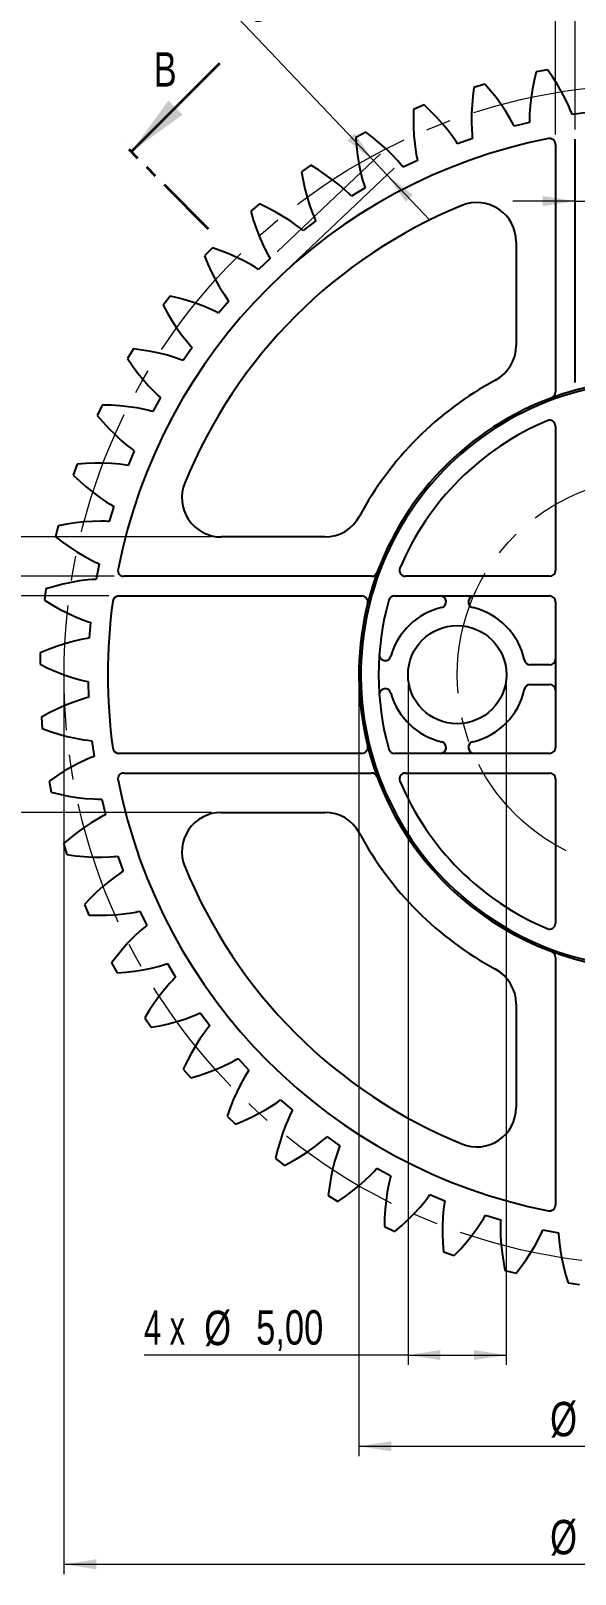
# Model space of a CAD drawing. Header units: millimetres. Extents: x 15 to 589, y 5 to 415.
# Drawn here: x 110.6 to 166, y 179.1 to 336 of the extents above; entities that cross this region are included whole.
import ezdxf

# ---------------------------------------------------------------- set-up
doc = ezdxf.new("R2010")
doc.units = ezdxf.units.MM
doc.linetypes.add('CENTERX2', pattern=[20.32, 12.7, -2.54, 2.54, -2.54])
doc.linetypes.add('PHANTOM', pattern=[12.7, 6.35, -1.27, 1.27, -1.27, 1.27, -1.27])
doc.styles.add('SLDTEXTSTYLE0', font='TXT', dxfattribs={"width": 0.75})
doc.styles.add('SLDTEXTSTYLE5', font='TXT', dxfattribs={"width": 0.666667})
doc.dimstyles.new('SLDDIMSTYLE0', dxfattribs={"dimtxt": 3.5, "dimasz": 3.302, "dimexe": 0, "dimexo": 0.0625, "dimgap": 0.875, "dimtad": 1, "dimlfac": 0.5, "dimrnd": 1e-09, "dimzin": 12, "dimdsep": 46, "dimtxsty": 'SLDTEXTSTYLE0', "dimsah": 1, "dimcen": 0.09, "dimadec": 0, "dimazin": 3, "dimtfac": 1, "dimtofl": 0, "dimtmove": 0, "dimatfit": 3, "dimfxl": 0, "dimfrac": 2, "dimtolj": 1, "dimtzin": 12, "dimarcsym": 0})
doc.dimstyles.new('SLDDIMSTYLE1', dxfattribs={"dimtxt": 3.5, "dimasz": 3.302, "dimexe": 0, "dimexo": 0.0625, "dimgap": 0.875, "dimtad": 1, "dimlfac": 0.5, "dimrnd": 1e-09, "dimzin": 12, "dimdsep": 46, "dimtxsty": 'SLDTEXTSTYLE0', "dimsah": 1, "dimcen": 0.09, "dimadec": 0, "dimazin": 3, "dimtfac": 1, "dimtmove": 0, "dimatfit": 0, "dimfxl": 0, "dimfrac": 2, "dimtolj": 1, "dimtzin": 12, "dimarcsym": 0})

# ---------------------------------------------------------------- blocks, each defined once
blk = doc.blocks.new('_D')
at = {"color": 7, "linetype": 'Continuous', "lineweight": 0}
for p, q in [((113.95, 269.58), (113.95, 179.14)), ((233.95, 269.58), (233.95, 179.14)), ((113.95, 180.14), (233.95, 180.14))]:
    blk.add_line(p, q, dxfattribs=at)
at = {"color": 7, "linetype": 'Continuous', "lineweight": 18}
for points in [[(113.95, 180.14), (117.25, 179.63), (117.25, 180.65)], [(233.95, 180.14), (230.65, 180.65), (230.65, 179.63)]]:
    blk.add_solid(points, dxfattribs=at)
at = {"color": 7, "linetype": 'Continuous', "lineweight": 18, "char_height": 3.5, "attachment_point": 1, "style": 'SLDTEXTSTYLE0'}
for s, insert in [('%%c', (163.41, 184.65)), ('60,00', (168.68, 184.7))]:
    blk.add_mtext(s, dxfattribs=dict(at, insert=insert))
blk = doc.blocks.new('_D_2')
at = {"color": 7, "linetype": 'Continuous', "lineweight": 0}
for p, q in [((143.95, 269.58), (143.95, 191.14)), ((203.95, 269.58), (203.95, 191.14)), ((143.95, 192.14), (203.95, 192.14))]:
    blk.add_line(p, q, dxfattribs=at)
at = {"color": 7, "linetype": 'Continuous', "lineweight": 18}
for points in [[(143.95, 192.14), (147.25, 191.63), (147.25, 192.65)], [(203.95, 192.14), (200.65, 192.65), (200.65, 191.63)]]:
    blk.add_solid(points, dxfattribs=at)
at = {"color": 7, "linetype": 'Continuous', "lineweight": 18, "char_height": 3.5, "attachment_point": 1, "style": 'SLDTEXTSTYLE0'}
for s, insert in [('%%c', (163.41, 196.65)), ('30,00', (168.68, 196.7))]:
    blk.add_mtext(s, dxfattribs=dict(at, insert=insert))
blk = doc.blocks.new('_D_5')
at = {"color": 7, "linetype": 'Continuous', "lineweight": 0}
for p, q in [((148.95, 269.58), (148.95, 200.41)), ((158.95, 269.58), (158.95, 200.41)), ((148.95, 201.41), (122.1, 201.41)), ((148.95, 201.41), (158.95, 201.41))]:
    blk.add_line(p, q, dxfattribs=at)
at = {"color": 7, "linetype": 'Continuous', "lineweight": 18}
for points in [[(148.95, 201.41), (152.25, 200.9), (152.25, 201.92)], [(158.95, 201.41), (155.65, 201.92), (155.65, 200.9)]]:
    blk.add_solid(points, dxfattribs=at)
at = {"color": 7, "linetype": 'Continuous', "lineweight": 18, "char_height": 3.5, "attachment_point": 1}
for s, insert, style in [('4 x', (122.1, 205.97), 'SLDTEXTSTYLE5'), ('%%c', (128.22, 205.92), 'SLDTEXTSTYLE0'), ('5,00', (133.5, 205.97), 'SLDTEXTSTYLE0')]:
    blk.add_mtext(s, dxfattribs=dict(at, insert=insert, style=style))
blk = doc.blocks.new('_D_6')
at = {"color": 7, "linetype": 'Continuous', "lineweight": 0}
for p, q in [((163.95, 325.49), (163.95, 344.02)), ((165.95, 326.02), (165.95, 344.02)), ((163.95, 343.02), (157.6, 343.02)), ((163.95, 343.02), (165.95, 343.02)), ((165.95, 343.02), (179.75, 343.02))]:
    blk.add_line(p, q, dxfattribs=at)
at = {"color": 7, "linetype": 'Continuous', "lineweight": 18}
for points in [[(163.95, 343.02), (160.65, 343.53), (160.65, 342.51)], [(165.95, 343.02), (169.25, 342.51), (169.25, 343.53)]]:
    blk.add_solid(points, dxfattribs=at)
at = {"color": 7, "linetype": 'Continuous', "lineweight": 18, "insert": (170.7, 347.53), "char_height": 3.5, "attachment_point": 1, "style": 'SLDTEXTSTYLE0'}
blk.add_mtext('1,00', dxfattribs=at)
blk = doc.blocks.new('_D_7')
at = {"color": 7, "linetype": 'Continuous', "lineweight": 0}
for p, q in [((104.63, 280.58), (104.63, 296.29)), ((119.04, 280.58), (103.63, 280.58)), ((104.63, 280.58), (104.63, 278.58)), ((118.51, 278.58), (103.63, 278.58)), ((104.63, 278.58), (104.63, 272.23))]:
    blk.add_line(p, q, dxfattribs=at)
at = {"color": 7, "linetype": 'Continuous', "lineweight": 18}
for points in [[(104.63, 280.58), (105.14, 283.88), (104.13, 283.88)], [(104.63, 278.58), (104.13, 275.28), (105.14, 275.28)]]:
    blk.add_solid(points, dxfattribs=at)
at = {"color": 7, "linetype": 'Continuous', "lineweight": 18, "insert": (100.12, 287.24), "char_height": 3.5, "attachment_point": 1, "rotation": 90, "style": 'SLDTEXTSTYLE0'}
blk.add_mtext('1,00', dxfattribs=at)
blk = doc.blocks.new('_D_9')
at = {"color": 7, "linetype": 'Continuous', "lineweight": 0}
for p, q in [((165.95, 318.72), (159.6, 318.72)), ((165.95, 318.72), (181.95, 318.72)), ((181.95, 318.72), (188.3, 318.72))]:
    blk.add_line(p, q, dxfattribs=at)
at = {"color": 7, "linetype": 'Continuous', "lineweight": 18}
for points in [[(165.95, 318.72), (162.65, 319.23), (162.65, 318.21)], [(181.95, 318.72), (185.25, 318.21), (185.25, 319.23)]]:
    blk.add_solid(points, dxfattribs=at)
at = {"color": 7, "linetype": 'Continuous', "lineweight": 18, "insert": (169, 323.23), "char_height": 3.5, "attachment_point": 1, "style": 'SLDTEXTSTYLE0'}
blk.add_mtext('8,00', dxfattribs=at)
blk = doc.blocks.new('_D_10')
at = {"color": 7, "linetype": 'Continuous', "lineweight": 0}
for p, q in [((145.43, 322.84), (128.49, 340.69)), ((135.65, 313.57), (146.15, 323.53)), ((136.44, 311.56), (147.53, 322.08)), ((145.43, 322.84), (146.81, 321.39)), ((146.81, 321.39), (151.18, 316.79))]:
    blk.add_line(p, q, dxfattribs=at)
at = {"color": 7, "linetype": 'Continuous', "lineweight": 18}
for points in [[(145.43, 322.84), (143.52, 325.59), (142.79, 324.89)], [(146.81, 321.39), (148.71, 318.65), (149.45, 319.35)]]:
    blk.add_solid(points, dxfattribs=at)
at = {"color": 7, "linetype": 'Continuous', "lineweight": 18, "insert": (131.76, 343.8), "char_height": 3.5, "attachment_point": 1, "rotation": 313.5, "style": 'SLDTEXTSTYLE0'}
blk.add_mtext('1,00', dxfattribs=at)
blk = doc.blocks.new('_D_11')
at = {"color": 7, "linetype": 'Continuous', "lineweight": 0}
for p, q in [((128.95, 284.58), (82.51, 284.58)), ((83.51, 284.58), (83.51, 256.58)), ((128.95, 256.58), (82.51, 256.58))]:
    blk.add_line(p, q, dxfattribs=at)
at = {"color": 7, "linetype": 'Continuous', "lineweight": 18}
for points in [[(83.51, 284.58), (83, 281.28), (84.02, 281.28)], [(83.51, 256.58), (84.02, 259.88), (83, 259.88)]]:
    blk.add_solid(points, dxfattribs=at)
at = {"color": 7, "linetype": 'Continuous', "lineweight": 18, "insert": (79, 265.3), "char_height": 3.5, "attachment_point": 1, "rotation": 90, "style": 'SLDTEXTSTYLE0'}
blk.add_mtext('14,00', dxfattribs=at)

msp = doc.modelspace()

# ---------------------------------------------------------------- linework, layer by layer
at = {"color": 7, "linetype": 'Continuous', "lineweight": 35}
msp.add_line((129.78, 332.713), (120.8, 323.733), dxfattribs=at)
at = {"color": 7, "linetype": 'Continuous', "lineweight": 25}
for p, q in [((162.002, 331.876), (161.793, 331.002)), ((163.144, 332.087), (162.002, 331.876)), ((163.652, 331.346), (163.144, 332.087)), ((164.127, 330.598), (163.652, 331.346)), ((155.66, 330.291), (155.544, 329.4)), ((156.774, 330.62), (155.66, 330.291)), ((157.357, 329.937), (156.774, 330.62)), ((157.907, 329.242), (157.357, 329.937)), ((161.618, 330.132), (161.478, 329.269)), ((161.793, 331.002), (161.618, 330.132)), ((164.567, 329.841), (164.127, 330.598)), ((164.969, 329.077), (164.567, 329.841)), ((149.519, 328.051), (149.496, 327.153)), ((150.592, 328.496), (149.519, 328.051)), ((151.243, 327.877), (150.592, 328.496)), ((155.46, 328.517), (155.412, 327.643)), ((155.544, 329.4), (155.46, 328.517)), ((158.424, 328.535), (157.907, 329.242)), ((158.903, 327.818), (158.424, 328.535)), ((161.377, 328.412), (161.318, 327.563)), ((161.478, 329.269), (161.377, 328.412)), ((165.328, 328.306), (164.969, 329.077)), ((165.491, 327.917), (165.328, 328.306)), ((165.567, 327.722), (165.491, 327.917)), ((149.496, 327.153), (149.506, 326.266)), ((151.863, 327.243), (151.243, 327.877)), ((152.451, 326.595), (151.863, 327.243)), ((153.003, 325.931), (152.451, 326.595)), ((155.412, 327.643), (155.401, 326.78)), ((155.401, 326.78), (155.43, 325.93)), ((159.342, 327.088), (158.903, 327.818)), ((159.544, 326.719), (159.342, 327.088)), ((159.64, 326.533), (159.544, 326.719)), ((159.733, 326.346), (159.64, 326.533)), ((161.306, 326.723), (159.733, 326.346)), ((161.305, 327.142), (161.304, 326.932)), ((161.304, 326.932), (161.306, 326.723)), ((161.318, 327.563), (161.305, 327.142)), ((165.64, 327.526), (165.567, 327.722)), ((167.244, 327.738), (165.64, 327.526)), ((144.666, 325.737), (143.646, 325.182)), ((143.646, 325.182), (143.717, 324.287)), ((145.378, 325.189), (144.666, 325.737)), ((146.062, 324.624), (145.378, 325.189)), ((149.506, 326.266), (149.549, 325.393)), ((149.549, 325.393), (149.628, 324.533)), ((153.515, 325.251), (153.003, 325.931)), ((153.754, 324.905), (153.515, 325.251)), ((153.87, 324.73), (153.754, 324.905)), ((155.507, 325.094), (153.981, 324.554)), ((155.43, 325.93), (155.462, 325.51)), ((155.462, 325.51), (155.483, 325.301)), ((155.483, 325.301), (155.507, 325.094)), ((165.953, 300.272), (165.953, 325.024)), ((143.717, 324.287), (143.819, 323.406)), ((143.819, 323.406), (143.953, 322.541)), ((146.714, 324.04), (146.062, 324.624)), ((147.332, 323.438), (146.714, 324.04)), ((147.912, 322.816), (147.332, 323.438)), ((149.628, 324.533), (149.746, 323.69)), ((149.746, 323.69), (149.822, 323.276)), ((149.822, 323.276), (149.864, 323.071)), ((153.981, 324.554), (153.87, 324.73)), ((163.953, 324.492), (163.953, 299.285)), ((139.061, 322.373), (138.104, 321.715)), ((138.104, 321.715), (138.269, 320.832)), ((139.827, 321.903), (139.061, 322.373)), ((140.565, 321.412), (139.827, 321.903)), ((143.953, 322.541), (144.121, 321.695)), ((144.121, 321.695), (144.327, 320.869)), ((148.187, 322.496), (147.912, 322.816)), ((148.319, 322.334), (148.187, 322.496)), ((148.449, 322.17), (148.319, 322.334)), ((149.91, 322.867), (148.449, 322.17)), ((149.864, 323.071), (149.91, 322.867)), ((138.269, 320.832), (138.462, 319.967)), ((141.275, 320.9), (140.565, 321.412)), ((141.952, 320.366), (141.275, 320.9)), ((142.595, 319.807), (141.952, 320.366)), ((144.576, 320.068), (143.196, 319.222)), ((144.327, 320.869), (144.446, 320.465)), ((144.446, 320.465), (144.509, 320.265)), ((144.509, 320.265), (144.576, 320.068)), ((138.462, 319.967), (138.686, 319.121)), ((138.686, 319.121), (138.942, 318.297)), ((142.901, 319.518), (142.595, 319.807)), ((143.05, 319.371), (142.901, 319.518)), ((143.196, 319.222), (143.05, 319.371)), ((133.838, 318.442), (132.955, 317.688)), ((132.955, 317.688), (133.211, 316.827)), ((134.649, 318.055), (133.838, 318.442)), ((135.435, 317.644), (134.649, 318.055)), ((136.194, 317.209), (135.435, 317.644)), ((136.924, 316.748), (136.194, 317.209)), ((138.942, 318.297), (139.233, 317.497)), ((139.233, 317.497), (139.393, 317.107)), ((139.393, 317.107), (139.477, 316.915)), ((133.211, 316.827), (133.494, 315.986)), ((133.494, 315.986), (133.805, 315.169)), ((137.621, 316.26), (136.924, 316.748)), ((137.956, 316.004), (137.621, 316.26)), ((138.119, 315.873), (137.956, 316.004)), ((138.28, 315.74), (138.119, 315.873)), ((139.564, 316.726), (138.28, 315.74)), ((139.477, 316.915), (139.564, 316.726)), ((129.055, 313.987), (128.256, 313.145)), ((129.902, 313.686), (129.055, 313.987)), ((133.805, 315.169), (134.146, 314.376)), ((134.146, 314.376), (134.519, 313.611)), ((159.953, 314.585), (159.953, 304.046)), ((128.256, 313.145), (128.6, 312.315)), ((128.6, 312.315), (128.969, 311.508)), ((130.726, 313.36), (129.902, 313.686)), ((131.527, 313.006), (130.726, 313.36)), ((132.301, 312.625), (131.527, 313.006)), ((133.045, 312.212), (132.301, 312.625)), ((134.929, 312.878), (133.755, 311.764)), ((134.519, 313.611), (134.719, 313.24)), ((134.719, 313.24), (134.823, 313.058)), ((134.823, 313.058), (134.929, 312.878)), ((128.969, 311.508), (129.364, 310.728)), ((129.364, 310.728), (129.786, 309.975)), ((133.405, 311.993), (133.045, 312.212)), ((133.581, 311.88), (133.405, 311.993)), ((133.755, 311.764), (133.581, 311.88)), ((129.786, 309.975), (130.237, 309.253)), ((130.237, 309.253), (130.475, 308.905)), ((124.764, 309.056), (124.057, 308.135)), ((124.057, 308.135), (124.486, 307.345)), ((125.637, 308.845), (124.764, 309.056)), ((126.491, 308.607), (125.637, 308.845)), ((127.324, 308.339), (126.491, 308.607)), ((128.134, 308.04), (127.324, 308.339)), ((128.917, 307.708), (128.134, 308.04)), ((129.298, 307.527), (128.917, 307.708)), ((129.485, 307.433), (129.298, 307.527)), ((130.721, 308.567), (129.67, 307.337)), ((130.475, 308.905), (130.597, 308.735)), ((130.597, 308.735), (130.721, 308.567)), ((124.486, 307.345), (124.938, 306.582)), ((124.938, 306.582), (125.412, 305.847)), ((129.67, 307.337), (129.485, 307.433)), ((125.412, 305.847), (125.91, 305.142)), ((125.91, 305.142), (126.434, 304.472)), ((126.434, 304.472), (126.707, 304.151)), ((121.011, 303.703), (120.405, 302.713)), ((121.902, 303.585), (121.011, 303.703)), ((122.776, 303.438), (121.902, 303.585)), ((123.633, 303.258), (122.776, 303.438)), ((124.469, 303.046), (123.633, 303.258)), ((125.283, 302.797), (124.469, 303.046)), ((126.987, 303.84), (126.071, 302.507)), ((126.707, 304.151), (126.846, 303.994)), ((126.846, 303.994), (126.987, 303.84)), ((120.405, 302.713), (120.914, 301.973)), ((120.914, 301.973), (121.443, 301.262)), ((121.443, 301.262), (121.991, 300.58)), ((125.681, 302.657), (125.283, 302.797)), ((125.877, 302.583), (125.681, 302.657)), ((126.071, 302.507), (125.877, 302.583)), ((121.991, 300.58), (122.561, 299.931)), ((122.561, 299.931), (123.152, 299.319)), ((123.768, 298.749), (122.996, 297.327)), ((123.152, 299.319), (123.457, 299.028)), ((123.457, 299.028), (123.611, 298.887)), ((123.611, 298.887), (123.768, 298.749)), ((117.839, 297.988), (117.339, 296.94)), ((117.339, 296.94), (117.923, 296.257)), ((118.737, 297.964), (117.839, 297.988)), ((119.622, 297.908), (118.737, 297.964)), ((120.493, 297.819), (119.622, 297.908)), ((121.347, 297.695), (120.493, 297.819)), ((122.182, 297.533), (121.347, 297.695)), ((122.592, 297.436), (122.182, 297.533)), ((122.795, 297.383), (122.592, 297.436)), ((122.996, 297.327), (122.795, 297.383)), ((117.923, 296.257), (118.524, 295.605)), ((118.524, 295.605), (119.14, 294.984)), ((119.14, 294.984), (119.774, 294.398)), ((163.953, 295.846), (163.953, 281.18)), ((119.774, 294.398), (120.426, 293.851)), ((120.426, 293.851), (120.76, 293.594)), ((120.76, 293.594), (120.928, 293.47)), ((120.928, 293.47), (121.098, 293.349)), ((115.282, 291.972), (114.894, 290.878)), ((116.177, 292.042), (115.282, 291.972)), ((117.063, 292.079), (116.177, 292.042)), ((117.938, 292.082), (117.063, 292.079)), ((118.8, 292.048), (117.938, 292.082)), ((119.648, 291.974), (118.8, 292.048)), ((120.066, 291.92), (119.648, 291.974)), ((120.273, 291.888), (120.066, 291.92)), ((120.479, 291.854), (120.273, 291.888)), ((121.098, 293.349), (120.479, 291.854)), ((114.894, 290.878), (115.546, 290.26)), ((115.546, 290.26), (116.211, 289.674)), ((116.211, 289.674), (116.89, 289.121)), ((116.89, 289.121), (117.581, 288.605)), ((117.581, 288.605), (118.287, 288.129)), ((118.287, 288.129), (118.645, 287.908)), ((119.008, 287.699), (118.548, 286.147)), ((118.645, 287.908), (118.826, 287.802)), ((118.826, 287.802), (119.008, 287.699)), ((113.367, 285.722), (113.096, 284.593)), ((114.25, 285.885), (113.367, 285.722)), ((115.128, 286.015), (114.25, 285.885)), ((115.997, 286.109), (115.128, 286.015)), ((116.859, 286.165), (115.997, 286.109)), ((117.71, 286.18), (116.859, 286.165)), ((118.131, 286.17), (117.71, 286.18)), ((118.34, 286.161), (118.131, 286.17)), ((118.548, 286.147), (118.34, 286.161)), ((113.096, 284.593), (113.809, 284.047)), ((113.809, 284.047), (114.532, 283.533)), ((140.487, 284.58), (129.947, 284.58)), ((114.532, 283.533), (115.264, 283.055)), ((115.264, 283.055), (116.006, 282.613)), ((116.006, 282.613), (116.757, 282.214)), ((116.757, 282.214), (117.137, 282.031)), ((117.137, 282.031), (117.328, 281.945)), ((117.52, 281.862), (117.225, 280.271)), ((117.328, 281.945), (117.52, 281.862)), ((112.116, 279.307), (111.964, 278.155)), ((112.978, 279.561), (112.116, 279.307)), ((113.836, 279.781), (112.978, 279.561)), ((114.692, 279.966), (113.836, 279.781)), ((115.542, 280.112), (114.692, 279.966)), ((116.387, 280.216), (115.542, 280.112)), ((116.807, 280.25), (116.387, 280.216)), ((117.016, 280.262), (116.807, 280.25)), ((117.225, 280.271), (117.016, 280.262)), ((145.248, 280.58), (120.041, 280.58)), ((163.353, 280.58), (148.686, 280.58)), ((111.964, 278.155), (112.731, 277.686)), ((119.509, 278.58), (144.261, 278.58)), ((147.571, 278.58), (163.353, 278.58)), ((163.953, 277.98), (163.953, 263.18)), ((112.731, 277.686), (113.503, 277.251)), ((113.503, 277.251), (114.282, 276.852)), ((114.282, 276.852), (115.065, 276.49)), ((115.065, 276.49), (115.855, 276.172)), ((115.855, 276.172), (116.251, 276.03)), ((116.251, 276.03), (116.45, 275.964)), ((116.45, 275.964), (116.649, 275.902)), ((116.649, 275.902), (116.522, 274.288)), ((112.373, 273.138), (111.542, 272.795)), ((113.204, 273.447), (112.373, 273.138)), ((114.035, 273.72), (113.204, 273.447)), ((114.866, 273.954), (114.035, 273.72)), ((115.695, 274.146), (114.866, 273.954)), ((116.109, 274.224), (115.695, 274.146)), ((116.316, 274.258), (116.109, 274.224)), ((116.522, 274.288), (116.316, 274.258)), ((111.542, 272.795), (111.512, 271.634)), ((111.512, 271.634), (112.323, 271.248)), ((163.353, 271.58), (161.383, 271.58)), ((112.323, 271.248), (113.137, 270.896)), ((113.137, 270.896), (113.953, 270.58)), ((113.953, 270.58), (114.77, 270.303)), ((114.77, 270.303), (115.588, 270.068)), ((115.588, 270.068), (115.998, 269.969)), ((115.998, 269.969), (116.202, 269.924)), ((116.202, 269.924), (116.407, 269.883)), ((116.407, 269.883), (116.449, 268.265)), ((161.383, 269.58), (163.353, 269.58)), ((113.237, 267.081), (112.443, 266.687)), ((114.035, 267.44), (113.237, 267.081)), ((114.837, 267.759), (114.035, 267.44)), ((115.642, 268.037), (114.837, 267.759)), ((116.045, 268.157), (115.642, 268.037)), ((116.247, 268.213), (116.045, 268.157)), ((116.449, 268.265), (116.247, 268.213)), ((112.443, 266.687), (111.653, 266.259)), ((111.653, 266.259), (111.744, 265.102)), ((111.744, 265.102), (112.591, 264.802)), ((112.591, 264.802), (113.437, 264.537)), ((113.437, 264.537), (114.282, 264.308)), ((114.282, 264.308), (115.123, 264.118)), ((115.123, 264.118), (115.962, 263.97)), ((115.962, 263.97), (116.379, 263.914)), ((116.379, 263.914), (116.587, 263.891)), ((116.587, 263.891), (116.795, 263.871)), ((116.795, 263.871), (117.006, 262.266)), ((116.616, 262.118), (116.227, 261.955)), ((116.811, 262.194), (116.616, 262.118)), ((117.006, 262.266), (116.811, 262.194)), ((144.261, 262.58), (119.509, 262.58)), ((163.353, 262.58), (147.571, 262.58)), ((113.935, 260.754), (113.187, 260.279)), ((114.692, 261.194), (113.935, 260.754)), ((115.455, 261.596), (114.692, 261.194)), ((116.227, 261.955), (115.455, 261.596)), ((120.041, 260.58), (145.248, 260.58)), ((148.686, 260.58), (163.353, 260.58)), ((113.187, 260.279), (112.446, 259.771)), ((112.446, 259.771), (112.657, 258.629)), ((163.953, 259.98), (163.953, 245.313)), ((112.657, 258.629), (113.531, 258.42)), ((113.531, 258.42), (114.4, 258.245)), ((114.4, 258.245), (115.264, 258.105)), ((115.264, 258.105), (116.121, 258.004)), ((116.121, 258.004), (116.97, 257.944)), ((116.97, 257.944), (117.391, 257.932)), ((117.391, 257.932), (117.601, 257.931)), ((117.601, 257.931), (117.809, 257.933)), ((117.809, 257.933), (118.187, 256.359)), ((117.445, 255.969), (116.715, 255.53)), ((117.814, 256.171), (117.445, 255.969)), ((118, 256.267), (117.814, 256.171)), ((118.187, 256.359), (118, 256.267)), ((129.947, 256.58), (140.487, 256.58)), ((115.291, 254.534), (114.596, 253.984)), ((115.997, 255.051), (115.291, 254.534)), ((116.715, 255.53), (115.997, 255.051)), ((114.596, 253.984), (113.913, 253.401)), ((113.913, 253.401), (114.242, 252.287)), ((114.242, 252.287), (115.133, 252.171)), ((115.133, 252.171), (116.016, 252.087)), ((116.016, 252.087), (116.89, 252.039)), ((116.89, 252.039), (117.753, 252.028)), ((117.753, 252.028), (118.603, 252.057)), ((118.603, 252.057), (119.023, 252.089)), ((119.023, 252.089), (119.232, 252.11)), ((119.232, 252.11), (119.439, 252.134)), ((119.439, 252.134), (119.979, 250.608)), ((118.602, 249.63), (117.938, 249.078)), ((119.281, 250.142), (118.602, 249.63)), ((119.628, 250.381), (119.281, 250.142)), ((119.803, 250.496), (119.628, 250.381)), ((119.979, 250.608), (119.803, 250.496)), ((117.29, 248.49), (116.656, 247.87)), ((117.938, 249.078), (117.29, 248.49)), ((116.656, 247.87), (116.037, 247.219)), ((116.037, 247.219), (116.482, 246.146)), ((120, 246.255), (120.843, 246.373)), ((120.843, 246.373), (121.257, 246.449)), ((121.257, 246.449), (121.462, 246.491)), ((121.462, 246.491), (121.666, 246.537)), ((121.666, 246.537), (122.363, 245.076)), ((116.482, 246.146), (117.38, 246.123)), ((117.38, 246.123), (118.266, 246.133)), ((118.266, 246.133), (119.14, 246.176)), ((119.14, 246.176), (120, 246.255)), ((122.037, 244.814), (121.717, 244.539)), ((122.199, 244.946), (122.037, 244.814)), ((122.363, 245.076), (122.199, 244.946)), ((120.493, 243.34), (119.909, 242.689)), ((121.095, 243.959), (120.493, 243.34)), ((121.717, 244.539), (121.095, 243.959)), ((119.344, 242.005), (118.796, 241.293)), ((119.909, 242.689), (119.344, 242.005)), ((163.953, 241.875), (163.953, 216.668)), ((118.796, 241.293), (119.35, 240.273)), ((119.35, 240.273), (120.246, 240.344)), ((120.246, 240.344), (121.127, 240.446)), ((121.127, 240.446), (121.991, 240.58)), ((121.991, 240.58), (122.838, 240.748)), ((122.838, 240.748), (123.664, 240.954)), ((123.664, 240.954), (124.068, 241.073)), ((124.068, 241.073), (124.268, 241.136)), ((124.268, 241.136), (124.465, 241.203)), ((124.465, 241.203), (125.311, 239.823)), ((124.167, 238.579), (123.633, 237.902)), ((124.725, 239.222), (124.167, 238.579)), ((125.015, 239.528), (124.725, 239.222)), ((125.162, 239.677), (125.015, 239.528)), ((125.311, 239.823), (125.162, 239.677)), ((123.121, 237.192), (122.63, 236.454)), ((123.633, 237.902), (123.121, 237.192)), ((159.953, 237.114), (159.953, 226.574)), ((122.63, 236.454), (122.16, 235.688)), ((122.16, 235.688), (122.817, 234.731)), ((125.412, 235.313), (126.236, 235.569)), ((126.236, 235.569), (127.036, 235.86)), ((127.036, 235.86), (127.426, 236.02)), ((127.426, 236.02), (127.617, 236.104)), ((127.617, 236.104), (127.807, 236.191)), ((127.807, 236.191), (128.793, 234.907)), ((122.817, 234.731), (123.701, 234.895)), ((123.701, 234.895), (124.566, 235.089)), ((124.566, 235.089), (125.412, 235.313)), ((128.273, 234.248), (127.785, 233.551)), ((128.529, 234.583), (128.273, 234.248)), ((128.659, 234.746), (128.529, 234.583)), ((128.793, 234.907), (128.659, 234.746)), ((127.324, 232.821), (126.889, 232.062)), ((127.785, 233.551), (127.324, 232.821)), ((126.478, 231.276), (126.091, 230.465)), ((126.889, 232.062), (126.478, 231.276)), ((129.364, 230.432), (130.157, 230.773)), ((130.157, 230.773), (130.922, 231.146)), ((130.922, 231.146), (131.293, 231.346)), ((131.293, 231.346), (131.475, 231.45)), ((131.475, 231.45), (131.655, 231.556)), ((131.655, 231.556), (132.769, 230.382)), ((126.091, 230.465), (126.845, 229.582)), ((126.845, 229.582), (127.706, 229.838)), ((127.706, 229.838), (128.547, 230.121)), ((128.547, 230.121), (129.364, 230.432)), ((132.321, 229.672), (131.908, 228.927)), ((132.54, 230.032), (132.321, 229.672)), ((132.653, 230.208), (132.54, 230.032)), ((132.769, 230.382), (132.653, 230.208)), ((131.527, 228.153), (131.173, 227.353)), ((131.908, 228.927), (131.527, 228.153)), ((130.847, 226.529), (130.546, 225.682)), ((131.173, 227.353), (130.847, 226.529)), ((133.024, 225.596), (133.805, 225.991)), ((133.805, 225.991), (134.558, 226.413)), ((134.558, 226.413), (135.28, 226.864)), ((135.28, 226.864), (135.628, 227.102)), ((135.628, 227.102), (135.798, 227.224)), ((135.798, 227.224), (135.965, 227.348)), ((135.965, 227.348), (137.196, 226.297)), ((137.099, 226.112), (137.005, 225.925)), ((137.196, 226.297), (137.099, 226.112)), ((130.546, 225.682), (131.388, 224.883)), ((131.388, 224.883), (132.218, 225.227)), ((132.218, 225.227), (133.024, 225.596)), ((136.493, 224.761), (136.194, 223.951)), ((136.825, 225.544), (136.493, 224.761)), ((137.005, 225.925), (136.825, 225.544)), ((135.926, 223.118), (135.687, 222.264)), ((136.194, 223.951), (135.926, 223.118)), ((139.391, 222.537), (140.061, 223.061)), ((140.061, 223.061), (140.382, 223.334)), ((140.382, 223.334), (140.539, 223.473)), ((140.539, 223.473), (140.692, 223.614)), ((140.692, 223.614), (142.026, 222.698)), ((135.687, 222.264), (135.477, 221.391)), ((135.477, 221.391), (136.398, 220.684)), ((137.187, 221.113), (137.951, 221.565)), ((137.951, 221.565), (138.686, 222.039)), ((138.686, 222.039), (139.391, 222.537)), ((141.736, 221.91), (141.487, 221.096)), ((141.875, 222.308), (141.736, 221.91)), ((141.949, 222.504), (141.875, 222.308)), ((142.026, 222.698), (141.949, 222.504)), ((136.398, 220.684), (137.187, 221.113)), ((141.275, 220.26), (141.095, 219.403)), ((141.487, 221.096), (141.275, 220.26)), ((144.602, 219.187), (145.214, 219.779)), ((145.214, 219.779), (145.505, 220.084)), ((145.505, 220.084), (145.646, 220.238)), ((145.646, 220.238), (145.784, 220.395)), ((145.784, 220.395), (147.206, 219.623)), ((140.947, 218.529), (140.829, 217.638)), ((141.095, 219.403), (140.947, 218.529)), ((143.271, 218.07), (143.953, 218.618)), ((143.953, 218.618), (144.602, 219.187)), ((147, 218.809), (146.837, 217.974)), ((147.097, 219.219), (147, 218.809)), ((147.15, 219.422), (147.097, 219.219)), ((147.206, 219.623), (147.15, 219.422)), ((140.829, 217.638), (141.819, 217.032)), ((141.819, 217.032), (142.56, 217.541)), ((142.56, 217.541), (143.271, 218.07)), ((146.714, 217.12), (146.625, 216.249)), ((146.837, 217.974), (146.714, 217.12)), ((150.135, 216.401), (150.682, 217.053)), ((150.682, 217.053), (150.939, 217.386)), ((150.939, 217.386), (151.063, 217.555)), ((151.063, 217.555), (151.184, 217.725)), ((151.184, 217.725), (152.679, 217.106)), ((152.613, 216.693), (152.559, 216.275)), ((152.644, 216.9), (152.613, 216.693)), ((152.679, 217.106), (152.644, 216.9)), ((146.569, 215.364), (146.545, 214.466)), ((146.625, 216.249), (146.569, 215.364)), ((148.276, 214.55), (148.928, 215.15)), ((148.928, 215.15), (149.549, 215.767)), ((149.549, 215.767), (150.135, 216.401)), ((152.485, 215.427), (152.451, 214.565)), ((152.559, 216.275), (152.485, 215.427)), ((156.404, 214.914), (156.625, 215.272)), ((156.625, 215.272), (156.731, 215.453)), ((156.731, 215.453), (156.833, 215.635)), ((156.833, 215.635), (158.385, 215.175)), ((158.372, 214.967), (158.362, 214.758)), ((158.385, 215.175), (158.372, 214.967)), ((146.545, 214.466), (147.593, 213.966)), ((147.593, 213.966), (148.276, 214.55)), ((152.451, 214.565), (152.454, 213.69)), ((152.454, 213.69), (152.491, 212.804)), ((154.859, 212.838), (155.412, 213.517)), ((155.412, 213.517), (155.928, 214.208)), ((155.928, 214.208), (156.404, 214.914)), ((158.362, 214.758), (158.353, 214.337)), ((158.353, 214.337), (158.367, 213.486)), ((158.367, 213.486), (158.424, 212.624)), ((161.919, 212.633), (162.319, 213.384)), ((162.319, 213.384), (162.501, 213.764)), ((162.501, 213.764), (162.588, 213.955)), ((162.588, 213.955), (162.671, 214.146)), ((162.671, 214.146), (164.262, 213.852)), ((164.262, 213.852), (164.271, 213.643)), ((164.271, 213.643), (164.283, 213.434)), ((164.283, 213.434), (164.317, 213.014)), ((152.491, 212.804), (152.56, 211.908)), ((152.56, 211.908), (153.655, 211.521)), ((153.655, 211.521), (154.273, 212.173)), ((154.273, 212.173), (154.859, 212.838)), ((158.424, 212.624), (158.518, 211.755)), ((160.999, 211.159), (161.478, 211.891)), ((161.478, 211.891), (161.919, 212.633)), ((164.317, 213.014), (164.421, 212.169)), ((164.421, 212.169), (164.567, 211.319)), ((158.518, 211.755), (158.647, 210.877)), ((158.647, 210.877), (158.81, 209.994)), ((159.94, 209.723), (160.486, 210.436)), ((160.486, 210.436), (160.999, 211.159)), ((164.567, 211.319), (164.751, 210.463)), ((164.751, 210.463), (164.972, 209.605)), ((158.81, 209.994), (159.94, 209.723)), ((164.972, 209.605), (165.226, 208.743)), ((165.226, 208.743), (166.378, 208.591))]:
    msp.add_line(p, q, dxfattribs=at)
at = {"color": 7, "linetype": 'PHANTOM', "lineweight": 35}
msp.add_line((128.658, 315.875), (119.677, 324.855), dxfattribs=at)
at = {"color": 7, "linetype": 'CENTERX2', "lineweight": 18}
for radius in [60, 20]:
    msp.add_circle((173.953, 270.58), radius, dxfattribs=at)
at = {"color": 7, "linetype": 'Continuous', "lineweight": 25}
msp.add_circle((153.953, 270.58), 5, dxfattribs=at)
for centre, radius, start, end in [((173.953, 270.58), 55.544, 101.12336, 168.87665), ((163.353, 324.492), 0.6, 0, 101.12336), ((155.953, 314.585), 4, 0, 112.24654), ((173.953, 270.58), 51.544, 112.24654, 157.75347), ((155.953, 304.046), 4, 298.27371, 0), ((173.953, 270.58), 30, 90, 195.46601), ((173.953, 270.58), 34, 118.27371, 151.7263), ((173.953, 270.58), 29.8, 90, 195.46601), ((173.953, 270.58), 29.8, 195.46601, 90), ((163.353, 299.285), 0.6, 290.26761, 0), ((173.953, 270.58), 28, 112.75934, 157.24066), ((163.353, 295.846), 0.6, 0, 112.75934), ((129.947, 288.58), 4, 157.75347, 270), ((140.487, 288.58), 4, 270, 331.7263), ((120.041, 281.18), 0.6, 168.87665, 270), ((145.248, 281.18), 0.6, 270, 339.73242), ((148.686, 281.18), 0.6, 157.24066, 270), ((163.353, 281.18), 0.6, 270, 0), ((173.953, 270.58), 55.544, 172.25981, 187.7402), ((119.509, 277.98), 0.6, 90, 172.25981), ((144.261, 277.98), 0.6, 346.00544, 90), ((173.953, 270.58), 28, 164.33139, 195.66861), ((147.571, 277.98), 0.6, 90, 164.33139), ((152.221, 277.98), 0.6, 283.17355, 90), ((155.685, 277.98), 0.6, 90, 256.82645), ((163.353, 277.98), 0.6, 0, 90), ((153.953, 270.58), 7, 103.17355, 164.53979), ((153.953, 270.58), 7, 12.1532, 76.82645), ((146.628, 272.606), 0.6, 175.75974, 344.53979), ((161.383, 272.18), 0.6, 192.1532, 270), ((163.353, 272.18), 0.6, 270, 0), ((173.953, 270.58), 30, 195.46601, 0), ((146.628, 268.554), 0.6, 15.46021, 184.24026), ((153.953, 270.58), 7, 195.46021, 256.82645), ((153.953, 270.58), 7, 283.17355, 347.8468), ((161.383, 268.98), 0.6, 90, 167.8468), ((163.353, 268.98), 0.6, 0, 90), ((152.221, 263.18), 0.6, 270, 76.82645), ((155.685, 263.18), 0.6, 103.17355, 270), ((119.509, 263.18), 0.6, 187.7402, 270), ((144.261, 263.18), 0.6, 270, 13.99459), ((147.571, 263.18), 0.6, 195.66861, 270), ((163.353, 263.18), 0.6, 270, 0), ((120.041, 259.98), 0.6, 90, 191.12336), ((145.248, 259.98), 0.6, 20.26761, 90), ((148.686, 259.98), 0.6, 90, 202.75934), ((163.353, 259.98), 0.6, 0, 90), ((173.953, 270.58), 55.544, 191.12336, 258.87665), ((173.953, 270.58), 28, 202.75934, 247.24066), ((129.947, 252.58), 4, 90, 202.24654), ((140.487, 252.58), 4, 28.27371, 90), ((173.953, 270.58), 34, 208.27371, 241.7263), ((173.953, 270.58), 51.544, 202.24654, 247.75347), ((163.353, 245.313), 0.6, 247.24066, 0), ((163.353, 241.875), 0.6, 0, 69.7324), ((155.953, 237.114), 4, 0, 61.7263), ((155.953, 226.574), 4, 247.75347, 0), ((163.353, 216.668), 0.6, 258.87665, 0)]:
    msp.add_arc(centre, radius, start, end, dxfattribs=at)
at = {"color": 7, "linetype": 'Continuous', "lineweight": 35}
msp.add_solid([(120.8, 323.733), (126.008, 327.505), (124.572, 328.941)], dxfattribs=at)

# ---------------------------------------------------------------- texts
at = {"color": 7, "linetype": 'Continuous', "insert": (123.074, 333.864), "char_height": 3.5, "attachment_point": 1, "style": 'SLDTEXTSTYLE0'}
msp.add_mtext('B', dxfattribs=at)

# ---------------------------------------------------------------- dimensions: what is measured, and where the dimension line sits
at = {"color": 7, "linetype": 'Continuous', "lineweight": 18}
for base, p1, p2, picture, middle in [((165.953, 343.021), (163.953, 324.492), (165.953, 325.024), '_D_6', (175.226, 343.021)), ((181.953, 318.717), (165.953, 325.024), (181.953, 325.024), '_D_9', (173.528, 318.717))]:
    dim = msp.add_linear_dim(base=base, p1=p1, p2=p2, dimstyle='SLDDIMSTYLE1', dxfattribs=at)
    dim.commit()
    dim.dimension.update_dxf_attribs({"geometry": picture, "text_midpoint": middle, "dimtype": 160})
for base, p1, p2, angle, dimstyle, picture, middle in [((146.806, 321.392), (134.929, 312.878), (135.719, 310.87), 313.5, 'SLDDIMSTYLE1', '_D_10', (131.606, 337.409)), ((104.635, 278.58), (120.041, 280.58), (119.509, 278.58), 90, 'SLDDIMSTYLE1', '_D_7', (104.635, 291.765)), ((83.512, 256.58), (129.947, 284.58), (129.947, 256.58), 90, 'SLDDIMSTYLE0', '_D_11', (83.512, 271.12))]:
    dim = msp.add_linear_dim(base=base, p1=p1, p2=p2, angle=angle, dimstyle=dimstyle, dxfattribs=at)
    dim.commit()
    dim.dimension.update_dxf_attribs({"geometry": picture, "text_midpoint": middle, "dimtype": 160})
for base, p1, p2, text, picture, middle in [((233.953, 180.139), (113.953, 270.58), (233.953, 270.58), '%%c<>', '_D', (171.864, 180.139)), ((158.953, 201.409), (148.953, 270.58), (158.953, 270.58), '4 x%%c<>', '_D_5', (132.326, 201.409)), ((203.953, 192.139), (143.953, 270.58), (203.953, 270.58), '%%c<>', '_D_2', (171.864, 192.139))]:
    dim = msp.add_linear_dim(base=base, p1=p1, p2=p2, text=text, dimstyle='SLDDIMSTYLE0', dxfattribs=at)
    dim.commit()
    dim.dimension.update_dxf_attribs({"geometry": picture, "text_midpoint": middle, "dimtype": 160})

doc.saveas('drawing.dxf')
